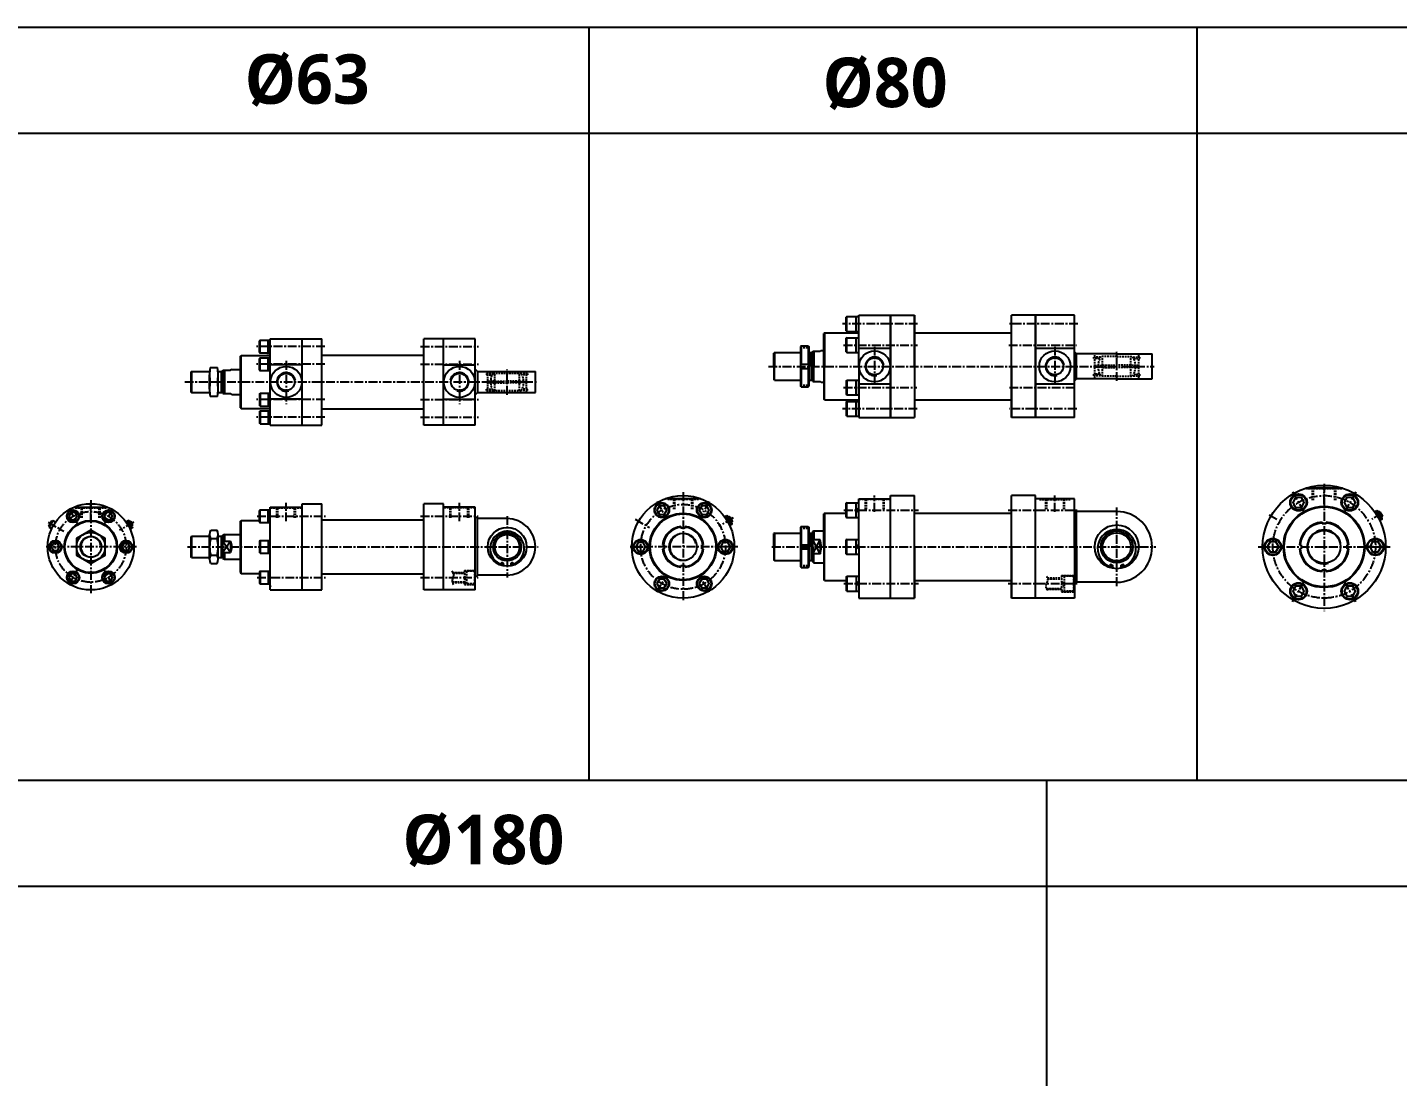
# Model space of a CAD drawing. Extents: x 0 to 8675, y 0 to 2968.
# Drawn here: x 1668 to 3606, y 1484 to 2968 of the extents above; entities that cross this region are included whole.
import ezdxf

# ---------------------------------------------------------------- set-up
doc = ezdxf.new("R2010")
doc.units = 0
doc.header["$LTSCALE"] = 5
doc.header["$MEASUREMENT"] = 0
doc.header["$PDMODE"] = 34
doc.linetypes.add('CENTERX2', pattern=[4, 2.5, -0.5, 0.5, -0.5])
doc.linetypes.add('HIDDENX2', pattern=[0.75, 0.5, -0.25])
doc.layers.get('0').update_dxf_attribs({"linetype": 'CONTINUOUS'})
doc.layers.get('Defpoints').update_dxf_attribs({"linetype": 'CONTINUOUS'})
for name, color, linetype in [('CEN', 1, 'CENTERX2'), ('DIM', 3, 'CONTINUOUS'), ('HID', 2, 'HIDDENX2'), ('ML', 3, 'CONTINUOUS'), ('테두리', 7, 'CONTINUOUS')]:
    doc.layers.add(name, color=color, linetype=linetype)
doc.styles.add('문자', font='romans.shx')

msp = doc.modelspace()

# ---------------------------------------------------------------- linework, layer by layer
for p, q in [((6960.8, 2967.8), (0, 2967.8)), ((2463, 1902.7), (2463, 2967.8)), ((3322.6, 1902.7), (3322.6, 2967.8)), ((6960.8, 2817.8), (0, 2817.8)), ((8674.5, 1902.7), (0, 1902.7)), ((3109.5, 1902.7), (3109.5, 0)), ((8674.5, 1752.7), (0, 1752.7))]:
    msp.add_line(p, q)
at = {"layer": 'CEN'}
for p, q in [((2927.4, 2548.4), (2820.9, 2548.4)), ((3154.1, 2548.4), (3057.3, 2548.4)), ((2089.1, 2516.3), (1992.3, 2516.3)), ((2224.5, 2516.3), (2306.1, 2516.3)), ((2822.6, 2518.4), (2927.1, 2518.4)), ((2866.5, 2516.1), (2866.5, 2461.3)), ((3056.3, 2518.4), (3152.2, 2518.4)), ((3121.5, 2516.1), (3121.5, 2461.3)), ((3209, 2467.8), (3209, 2509)), ((2089.1, 2491.3), (1992.3, 2491.3)), ((2034.3, 2496), (2034.3, 2435)), ((2224.5, 2491.3), (2306.1, 2491.3)), ((2279.3, 2496), (2279.3, 2435)), ((2346.8, 2448.2), (2346.8, 2484.1)), ((2716.3, 2488.4), (3261.9, 2488.4)), ((1890.8, 2466.3), (2389.5, 2466.3)), ((2822.6, 2458.4), (2926.1, 2458.4)), ((3057.1, 2458.4), (3152, 2458.4)), ((2089.1, 2441.3), (1992.3, 2441.3)), ((2224.5, 2441.3), (2306.1, 2441.3)), ((2926.9, 2428.4), (2820.9, 2428.4)), ((3152.4, 2428.4), (3056.6, 2428.4)), ((2089.1, 2416.3), (1992.3, 2416.3)), ((2224.5, 2416.3), (2306.1, 2416.3)), ((2595.6, 2310.4), (2595.6, 2157.6)), ((3457.5, 2310.7), (3474.7, 2281)), ((3502.3, 2322.4), (3502.3, 2142.3)), ((3502.3, 2293.5), (3502.3, 2318.1)), ((3547.2, 2310.7), (3530, 2281)), ((1758, 2299), (1758, 2167.5)), ((1758, 2269.2), (1758, 2295.5)), ((2034.3, 2269.2), (2034.3, 2295.5)), ((2279.3, 2269.2), (2279.3, 2295.5)), ((2558.5, 2297.2), (2572.6, 2272.8)), ((2632.6, 2297.2), (2618.5, 2272.8)), ((2866.5, 2282.8), (2866.5, 2305.6)), ((3121.5, 2282.8), (3121.5, 2305.6)), ((3209, 2177.6), (3209, 2288.6)), ((1727.2, 2286.5), (1738.8, 2266.3)), ((1788.8, 2286.5), (1777.2, 2266.3)), ((1993.2, 2276.4), (2090, 2276.4)), ((2224.5, 2276.4), (2305.7, 2276.4)), ((2346.8, 2276.7), (2346.8, 2189.6)), ((2823.2, 2285), (2928.8, 2285)), ((3055.6, 2285), (3154.6, 2285)), ((3435.5, 2271.7), (3423.1, 2278.9)), ((3584.1, 2280.3), (3569.9, 2272.1)), ((1822.4, 2233.1), (1694.7, 2233.1)), ((1894.7, 2233.1), (2390.9, 2233.1)), ((2673.1, 2233.1), (2518.9, 2233.1)), ((2521.5, 2233.1), (2549.6, 2233.1)), ((2669.6, 2233.1), (2641.5, 2233.1)), ((2721.3, 2233.1), (3264.3, 2233.1)), ((3409, 2233.1), (3595.7, 2233.1)), ((3412.7, 2233.1), (3447, 2233.1)), ((3592, 2233.1), (3557.7, 2233.1)), ((1727.2, 2179.7), (1738.8, 2199.9)), ((1788.8, 2179.7), (1777.2, 2199.9)), ((1993.2, 2189.8), (2090, 2189.8)), ((2224.5, 2189.8), (2305.7, 2189.8)), ((2558.5, 2168.9), (2572.6, 2193.3)), ((2632.6, 2168.9), (2618.5, 2193.3)), ((2823.2, 2181.1), (2928.8, 2181.1)), ((3055.6, 2181.1), (3154.9, 2181.1)), ((3457.5, 2155.4), (3474.7, 2185.2)), ((3547.2, 2155.4), (3530, 2185.2))]:
    msp.add_line(p, q, dxfattribs=at)
at = {"layer": 'CEN', "color": 1}
for p, q in [((1697.9, 2267.8), (1719.9, 2255.1)), ((1818.8, 2268.2), (1798.8, 2256.7)), ((2528, 2272.1), (2548, 2260.5)), ((2666.4, 2274), (2646.4, 2262.4))]:
    msp.add_line(p, q, dxfattribs=at)
at = {"layer": 'CEN'}
for centre, radius in [((2595.6, 2233.1), 60), ((3502.3, 2233.1), 72.5), ((1758, 2233.1), 50)]:
    msp.add_circle(centre, radius, dxfattribs=at)
at = {"layer": 'Defpoints', "color": 0, "linetype": 'ByBlock'}
for p in [(2386.8, 2481.3), (2386.8, 2451.3), (1944.8, 2216.6), (2779, 2211.6)]:
    msp.add_point(p, dxfattribs=at)
at = {"layer": 'DIM'}
msp.add_spline([(2268.4, 2199), (2271, 2192.5), (2269, 2186), (2270.8, 2180)], degree=3, dxfattribs=at)
at = {"layer": 'HID'}
for p, q in [((2761.6, 2514.9), (2773.6, 2514.9)), ((3176.5, 2499.4), (3176.5, 2501.6)), ((3176.5, 2499.4), (3176.5, 2501.6)), ((3186.1, 2501.6), (3176.5, 2501.6)), ((3178, 2501.6), (3178, 2505.9)), ((3180.9, 2499.4), (3180.9, 2501.6)), ((3209, 2502.4), (3186.5, 2502.4)), ((3189, 2489.9), (3189, 2502.4)), ((3189, 2489.9), (3189, 2502.4)), ((3209, 2502.4), (3231.5, 2502.4)), ((3229, 2489.9), (3229, 2502.4)), ((3229, 2489.9), (3229, 2502.4)), ((3232, 2501.6), (3241.5, 2501.6)), ((3237.2, 2499.4), (3237.2, 2501.6)), ((3240, 2501.6), (3240, 2505.9)), ((3241.5, 2499.4), (3241.5, 2501.6)), ((3241.5, 2499.4), (3241.5, 2501.6)), ((2319.3, 2478.5), (2319.3, 2481.3)), ((2374.3, 2478.5), (2374.3, 2481.3)), ((3184.9, 2499.4), (3176.5, 2499.4)), ((3178, 2477.4), (3178, 2499.4)), ((3178, 2489.4), (3189, 2489.9)), ((3189, 2486.9), (3178, 2487.4)), ((3189, 2489.9), (3209, 2489.9)), ((3189, 2486.9), (3209, 2486.9)), ((3189, 2474.4), (3189, 2486.9)), ((3189, 2474.4), (3189, 2486.9)), ((3229, 2489.9), (3209, 2489.9)), ((3229, 2486.9), (3209, 2486.9)), ((3240, 2489.4), (3229, 2489.9)), ((3229, 2486.9), (3240, 2487.4)), ((3229, 2474.4), (3229, 2486.9)), ((3229, 2474.4), (3229, 2486.9)), ((3233.2, 2499.4), (3241.5, 2499.4)), ((3240, 2477.4), (3240, 2499.4)), ((2317.8, 2478.5), (2326.7, 2478.5)), ((2317.8, 2478.5), (2317.8, 2476.3)), ((2317.8, 2476.3), (2325.6, 2476.3)), ((2319.3, 2456.3), (2319.3, 2476.3)), ((2329.3, 2467.6), (2319.3, 2467)), ((2319.3, 2465.6), (2329.3, 2465.1)), ((2322.7, 2478.5), (2322.7, 2476.3)), ((2326.9, 2478.8), (2366.7, 2478.8)), ((2329.3, 2467.6), (2329.3, 2478.8)), ((2329.3, 2467.6), (2346.8, 2467.6)), ((2329.3, 2465.1), (2346.8, 2465.1)), ((2329.3, 2453.8), (2329.3, 2465.1)), ((2364.3, 2467.6), (2346.8, 2467.6)), ((2364.3, 2465.1), (2346.8, 2465.1)), ((2364.3, 2467.6), (2364.3, 2478.8)), ((2364.3, 2467.6), (2374.3, 2467)), ((2374.3, 2465.6), (2364.3, 2465.1)), ((2364.3, 2453.8), (2364.3, 2465.1)), ((2375.8, 2478.5), (2366.9, 2478.5)), ((2375.8, 2476.3), (2368.1, 2476.3)), ((2370.9, 2478.5), (2370.9, 2476.3)), ((2374.3, 2456.3), (2374.3, 2476.3)), ((2375.8, 2478.5), (2375.8, 2476.3)), ((2761.6, 2461.9), (2773.6, 2461.9)), ((3176.5, 2475.2), (3176.5, 2477.4)), ((3176.5, 2475.2), (3176.5, 2477.4)), ((3184.9, 2477.4), (3176.5, 2477.4)), ((3186.1, 2475.2), (3176.5, 2475.2)), ((3178, 2470.9), (3178, 2475.2)), ((3180.9, 2475.2), (3180.9, 2477.4)), ((3209, 2474.4), (3186.5, 2474.4)), ((3209, 2474.4), (3231.5, 2474.4)), ((3232, 2475.2), (3241.5, 2475.2)), ((3233.2, 2477.4), (3241.5, 2477.4)), ((3237.2, 2475.2), (3237.2, 2477.4)), ((3240, 2470.9), (3240, 2475.2)), ((3241.5, 2475.2), (3241.5, 2477.4)), ((3241.5, 2475.2), (3241.5, 2477.4)), ((2317.8, 2454.1), (2317.8, 2456.3)), ((2317.8, 2456.3), (2325.6, 2456.3)), ((2317.8, 2454.1), (2326.7, 2454.1)), ((2319.3, 2451.3), (2319.3, 2454.1)), ((2322.7, 2454.1), (2322.7, 2456.3)), ((2366.7, 2453.8), (2326.9, 2453.8)), ((2375.8, 2454.1), (2366.9, 2454.1)), ((2375.8, 2456.3), (2368.1, 2456.3)), ((2370.9, 2454.1), (2370.9, 2456.3)), ((2374.3, 2451.3), (2374.3, 2454.1)), ((2375.8, 2454.1), (2375.8, 2456.3)), ((3477.3, 2315.1), (3477.3, 2316.1)), ((3527.3, 2315.1), (3477.3, 2315.1)), ((3485.7, 2299.1), (3485.7, 2315.1)), ((3487.3, 2299.1), (3487.3, 2315.1)), ((3517.3, 2299.1), (3517.3, 2315.1)), ((3518.9, 2299.1), (3518.9, 2315.1)), ((3527.3, 2315.1), (3527.3, 2316.1)), ((1736, 2288.1), (1736, 2289.1)), ((1736, 2288.1), (1780, 2288.1)), ((1744.7, 2274.1), (1744.7, 2288.1)), ((1746, 2274.1), (1746, 2288.1)), ((1770, 2274.1), (1770, 2288.1)), ((1771.2, 2274.1), (1771.2, 2288.1)), ((1780, 2288.1), (1780, 2289.1)), ((2012.3, 2288.1), (2012.3, 2289.1)), ((2012.3, 2288.1), (2056.3, 2288.1)), ((2021.1, 2274.1), (2021.1, 2288.1)), ((2022.3, 2274.1), (2022.3, 2288.1)), ((2046.3, 2274.1), (2046.3, 2288.1)), ((2047.6, 2274.1), (2047.6, 2288.1)), ((2056.3, 2288.1), (2056.3, 2289.1)), ((2257.3, 2288.1), (2257.3, 2289.1)), ((2301.3, 2288.1), (2257.3, 2288.1)), ((2266.1, 2274.1), (2266.1, 2288.1)), ((2267.3, 2274.1), (2267.3, 2288.1)), ((2291.3, 2274.1), (2291.3, 2288.1)), ((2292.6, 2274.1), (2292.6, 2288.1)), ((2301.3, 2288.1), (2301.3, 2289.1)), ((2573.6, 2301.1), (2573.6, 2300.1)), ((2617.6, 2300.1), (2573.6, 2300.1)), ((2582.3, 2300.1), (2582.3, 2286.1)), ((2583.6, 2300.1), (2583.6, 2286.1)), ((2607.6, 2300.1), (2607.6, 2286.1)), ((2608.8, 2300.1), (2608.8, 2286.1)), ((2617.6, 2301.1), (2617.6, 2300.1)), ((2617.6, 2301.1), (2617.6, 2300.1)), ((2844.5, 2301.1), (2844.5, 2300.1)), ((2888.5, 2300.1), (2844.5, 2300.1)), ((2853.3, 2300.1), (2853.3, 2286.1)), ((2854.5, 2300.1), (2854.5, 2286.1)), ((2878.5, 2300.1), (2878.5, 2286.1)), ((2879.8, 2300.1), (2879.8, 2286.1)), ((2888.5, 2301.1), (2888.5, 2300.1)), ((2888.5, 2301.1), (2888.5, 2300.1)), ((3099.5, 2301.1), (3099.5, 2300.1)), ((3099.5, 2301.1), (3099.5, 2300.1)), ((3099.5, 2300.1), (3143.5, 2300.1)), ((3108.3, 2300.1), (3108.3, 2286.1)), ((3109.5, 2300.1), (3109.5, 2286.1)), ((3133.5, 2300.1), (3133.5, 2286.1)), ((3134.8, 2300.1), (3134.8, 2286.1)), ((3143.5, 2301.1), (3143.5, 2300.1)), ((3143.5, 2301.1), (3143.5, 2300.1)), ((2761.6, 2259.6), (2773.6, 2259.6)), ((2269.7, 2196.8), (2286.3, 2196.8)), ((2270.3, 2195.8), (2286.3, 2195.8)), ((2286.3, 2199.8), (2286.3, 2179.8)), ((2286.3, 2199.8), (2301.8, 2199.8)), ((2300.6, 2198.8), (2286.3, 2198.8)), ((2286.3, 2189.6), (2289.3, 2192.2)), ((2286.3, 2187.7), (2289.3, 2190.3)), ((2289.3, 2198.8), (2289.3, 2180.8)), ((2300.6, 2198.8), (2300.6, 2180.8)), ((2301.3, 2198.1), (2300.6, 2198.8)), ((2301.3, 2198.1), (2301.3, 2181.5)), ((2761.6, 2206.6), (2773.6, 2206.6)), ((3131, 2192.6), (3149, 2192.6)), ((3131, 2192.6), (3131, 2169.6)), ((3147.7, 2191.6), (3131, 2191.6)), ((3134.5, 2191.6), (3134.5, 2170.6)), ((3147.7, 2191.6), (3147.7, 2170.6)), ((3148.5, 2190.8), (3147.7, 2191.6)), ((3148.5, 2190.8), (3148.5, 2171.4)), ((2012.3, 2178.1), (2012.3, 2177.1)), ((2269.2, 2183.8), (2286.3, 2183.8)), ((2269.5, 2182.8), (2286.3, 2182.8)), ((2300.6, 2180.8), (2286.3, 2180.8)), ((2286.3, 2179.8), (2301.8, 2179.8)), ((2300.6, 2180.8), (2301.3, 2181.5)), ((3109.8, 2174.1), (3131, 2174.1)), ((3110.3, 2173.1), (3131, 2173.1)), ((3111, 2189.1), (3131, 2189.1)), ((3111.2, 2188.1), (3131, 2188.1)), ((3131, 2184.7), (3134.5, 2180.4)), ((3131, 2182.1), (3134.5, 2177.7)), ((3147.7, 2170.6), (3131, 2170.6)), ((3147.7, 2170.6), (3148.5, 2171.4)), ((3131, 2169.6), (3149, 2169.6))]:
    msp.add_line(p, q, dxfattribs=at)
for centre, radius, start, end in [((3209, 2488.4), 26.5, 148.1092, 211.8908), ((3209, 2488.4), 26.5, 328.1092, 31.8908), ((3177.1, 2488.4), 1.4, 314.4096, 45.5904), ((3184.6, 2488.4), 2.4, 149.7896, 210.2104), ((3180, 2488.4), 2.82, 334.7305, 25.2695), ((3191.2, 2488.4), 2.62, 145.0593, 214.9407), ((3226.9, 2488.4), 2.62, 325.0593, 34.9407), ((3238.1, 2488.4), 2.82, 154.7305, 205.2695), ((3233.4, 2488.4), 2.4, 329.7896, 30.2104), ((3241, 2488.4), 1.4, 134.4096, 225.5904), ((2318.5, 2466.3), 1.12, 321.1937, 38.8063), ((2324.5, 2466.3), 1.43, 145.1251, 214.8749), ((2346.8, 2466.3), 23.5, 147.8651, 212.1349), ((2322.2, 2466.3), 1.43, 325.1251, 34.8749), ((2331.1, 2466.4), 2.18, 145.074, 214.926), ((2362.5, 2466.4), 2.18, 325.074, 34.926), ((2346.8, 2466.3), 23.5, 327.8651, 32.1349), ((2346.8, 2466.3), 23.5, 327.8651, 32.1349), ((2371.8, 2466.2), 1.77, 148.7183, 211.2817), ((2368.8, 2466.2), 1.77, 328.7183, 31.2817), ((2375.2, 2466.3), 1.12, 141.1937, 218.8063)]:
    msp.add_arc(centre, radius, start, end, dxfattribs=at)
msp.add_spline([(3111.3, 2171.4), (3109.1, 2176.6), (3111.4, 2186.3), (3110.3, 2191.2)], degree=3, dxfattribs=at)
at = {"layer": 'ML'}
for p, q in [((2827.3, 2558.9), (2826.5, 2558.1)), ((2826.5, 2538.7), (2826.5, 2558.1)), ((2827.3, 2537.9), (2827.3, 2558.9)), ((2827.3, 2558.9), (2844, 2558.9)), ((2840.5, 2537.9), (2840.5, 2558.9)), ((2844, 2488.4), (2844, 2560.9)), ((2844, 2560.9), (2923, 2560.9)), ((2844, 2488.4), (2844, 2560.9)), ((2889, 2415.9), (2889, 2560.9)), ((2889, 2560.9), (2889, 2415.9)), ((2923, 2488.4), (2923, 2560.9)), ((2923, 2560.9), (2923, 2415.9)), ((3060, 2488.4), (3060, 2560.9)), ((3149, 2560.9), (3060, 2560.9)), ((3060, 2488.4), (3060, 2560.9)), ((3060, 2415.9), (3060, 2560.9)), ((3094, 2415.9), (3094, 2560.9)), ((3094, 2415.9), (3094, 2560.9)), ((3094, 2560.9), (3094, 2415.9)), ((3094, 2415.9), (3094, 2560.9)), ((3149, 2415.9), (3149, 2560.9)), ((2826.5, 2538.7), (2827.3, 2537.9)), ((1997.5, 2525.3), (1996.8, 2524.6)), ((1996.8, 2508), (1996.8, 2524.6)), ((1997.5, 2507.3), (1997.5, 2525.3)), ((1997.5, 2525.3), (2011.8, 2525.3)), ((2008.8, 2507.3), (2008.8, 2525.3)), ((2011.8, 2405.3), (2011.8, 2527.3)), ((2011.8, 2527.3), (2084.8, 2527.3)), ((2011.8, 2405.3), (2011.8, 2527.3)), ((2056.8, 2405.3), (2056.8, 2527.3)), ((2084.8, 2405.3), (2084.8, 2527.3)), ((2084.8, 2405.3), (2084.8, 2527.3)), ((2301.8, 2527.3), (2228.8, 2527.3)), ((2228.8, 2405.3), (2228.8, 2527.3)), ((2228.8, 2405.3), (2228.8, 2527.3)), ((2228.8, 2405.3), (2228.8, 2527.3)), ((2256.8, 2405.3), (2256.8, 2527.3)), ((2256.8, 2405.3), (2256.8, 2527.3)), ((2256.8, 2405.3), (2256.8, 2527.3)), ((2301.8, 2405.3), (2301.8, 2527.3)), ((2795.5, 2535.9), (2794.5, 2534.9)), ((2794.5, 2488.4), (2794.5, 2534.9)), ((2795.5, 2535.9), (2795.5, 2488.4)), ((2795.5, 2535.9), (2844, 2535.9)), ((2827.3, 2528.9), (2826.5, 2528.1)), ((2826.5, 2508.7), (2826.5, 2528.1)), ((2827.3, 2537.9), (2844, 2537.9)), ((2827.3, 2507.9), (2827.3, 2528.9)), ((2827.3, 2528.9), (2844, 2528.9)), ((2840.5, 2507.9), (2840.5, 2528.9)), ((2923, 2535.9), (3060, 2535.9)), ((1969.8, 2502.8), (1970.8, 2503.8)), ((1969.8, 2429.8), (1969.8, 2502.8)), ((1970.8, 2428.8), (1970.8, 2503.8)), ((1970.8, 2503.8), (2011.8, 2503.8)), ((1996.8, 2508), (1997.5, 2507.3)), ((1997.5, 2500.3), (1996.8, 2499.6)), ((1997.5, 2507.3), (2011.8, 2507.3)), ((1997.5, 2482.3), (1997.5, 2500.3)), ((1997.5, 2500.3), (2011.8, 2500.3)), ((2011.8, 2503.8), (2006.8, 2503.8)), ((2008.8, 2482.3), (2008.8, 2500.3)), ((2084.8, 2504.3), (2228.8, 2504.3)), ((2725, 2507.9), (2724, 2507.1)), ((2724, 2488.4), (2724, 2507.1)), ((2725, 2507.9), (2761.6, 2507.9)), ((2725, 2507.9), (2725, 2488.4)), ((2762.6, 2517.4), (2761.6, 2516.4)), ((2761.6, 2516.4), (2761.6, 2460.4)), ((2762.6, 2517.4), (2762.6, 2491.4)), ((2762.6, 2517.4), (2772.6, 2517.4)), ((2772.6, 2517.4), (2772.6, 2491.4)), ((2772.6, 2517.4), (2773.6, 2516.4)), ((2773.6, 2516.4), (2773.6, 2460.4)), ((2773.6, 2507.9), (2779, 2507.9)), ((2777, 2488.4), (2777, 2507.9)), ((2779, 2488.4), (2779, 2509.9)), ((2779, 2509.9), (2789.5, 2509.9)), ((2780.5, 2509.9), (2780.5, 2488.4)), ((2791, 2510.9), (2789.5, 2509.9)), ((2791, 2510.9), (2794.5, 2510.9)), ((2826.5, 2508.7), (2827.3, 2507.9)), ((2827.3, 2507.9), (2844, 2507.9)), ((2889, 2513.5), (2844, 2513.5)), ((3149, 2513.5), (3094, 2513.5)), ((3152, 2505.9), (3149, 2508.9)), ((3209, 2505.9), (3152, 2505.9)), ((3152, 2470.9), (3152, 2505.9)), ((3209, 2505.9), (3259, 2505.9)), ((3259, 2470.9), (3259, 2505.9)), ((1900.6, 2481.3), (1899.8, 2480.6)), ((1899.8, 2452.1), (1899.8, 2480.6)), ((1900.6, 2481.3), (1900.6, 2451.3)), ((1900.6, 2481.3), (1926.2, 2481.3)), ((1927, 2486.7), (1937, 2486.7)), ((1937.8, 2481.3), (1944.8, 2481.3)), ((1942.8, 2451.3), (1942.8, 2481.3)), ((1944.8, 2449.8), (1944.8, 2482.8)), ((1944.8, 2482.8), (1955.4, 2482.8)), ((1947.3, 2482.8), (1947.3, 2466.3)), ((1957.4, 2483.8), (1955.4, 2482.8)), ((1957.4, 2483.8), (1969.8, 2483.8)), ((1996.8, 2483), (1996.8, 2499.6)), ((1996.8, 2483), (1997.5, 2482.3)), ((1997.5, 2482.3), (2011.8, 2482.3)), ((2056.8, 2490.5), (2011.8, 2490.5)), ((2256.8, 2490.5), (2301.8, 2490.5)), ((2301.8, 2484.3), (2304.8, 2481.3)), ((2301.8, 2484.3), (2304.8, 2481.3)), ((2304.8, 2481.3), (2386.8, 2481.3)), ((2304.8, 2481.3), (2304.8, 2451.3)), ((2386.8, 2451.3), (2386.8, 2481.3)), ((2724, 2488.4), (2724, 2469.6)), ((2725, 2468.9), (2725, 2488.4)), ((2761.6, 2491.4), (2773.6, 2491.4)), ((2761.6, 2485.4), (2773.6, 2485.4)), ((2762.6, 2485.4), (2762.6, 2459.4)), ((2772.6, 2485.4), (2772.6, 2459.4)), ((2777, 2488.4), (2777, 2468.9)), ((2779, 2488.4), (2779, 2466.9)), ((2780.5, 2466.9), (2780.5, 2488.4)), ((2794.5, 2488.4), (2794.5, 2441.9)), ((2795.5, 2440.9), (2795.5, 2488.4)), ((2844, 2488.4), (2844, 2415.9)), ((2844, 2488.4), (2844, 2415.9)), ((2923, 2488.4), (2923, 2415.9)), ((3060, 2488.4), (3060, 2415.9)), ((3060, 2488.4), (3060, 2415.9)), ((3060, 2488.4), (3060, 2415.9)), ((1926, 2456.1), (1926, 2476.5)), ((1927, 2466.3), (1937, 2466.3)), ((1938, 2456.1), (1938, 2476.5)), ((1947.3, 2466.3), (1947.3, 2449.8)), ((2725, 2468.9), (2724, 2469.6)), ((2725, 2468.9), (2761.6, 2468.9)), ((2773.6, 2468.9), (2779, 2468.9)), ((2779, 2466.9), (2789.5, 2466.9)), ((2791, 2465.9), (2789.5, 2466.9)), ((2791, 2465.9), (2794.5, 2465.9)), ((2826.5, 2468.1), (2827.3, 2468.9)), ((2826.5, 2468.1), (2826.5, 2448.7)), ((2827.3, 2468.9), (2827.3, 2447.9)), ((2827.3, 2468.9), (2844, 2468.9)), ((2840.5, 2447.9), (2840.5, 2468.9)), ((2840.5, 2468.9), (2840.5, 2447.9)), ((2889, 2463.2), (2844, 2463.2)), ((3149, 2463.2), (3094, 2463.2)), ((3152, 2470.9), (3149, 2467.9)), ((3209, 2470.9), (3152, 2470.9)), ((3209, 2470.9), (3259, 2470.9)), ((1900.6, 2451.3), (1899.8, 2452.1)), ((1899.8, 2452.1), (1900.6, 2451.3)), ((1900.6, 2451.3), (1926.1, 2451.3)), ((1900.6, 2451.3), (1926.2, 2451.3)), ((1927, 2446), (1937, 2446)), ((1937.8, 2451.3), (1944.8, 2451.3)), ((1938.1, 2451.3), (1944.8, 2451.3)), ((1944.8, 2449.8), (1955.4, 2449.8)), ((1957.4, 2448.8), (1955.4, 2449.8)), ((1957.4, 2448.8), (1969.8, 2448.8)), ((1996.8, 2449.6), (1997.5, 2450.3)), ((1996.8, 2449.6), (1996.8, 2433)), ((1997.5, 2450.3), (1997.5, 2432.3)), ((1997.5, 2450.3), (2011.8, 2450.3)), ((2008.8, 2450.3), (2008.8, 2432.3)), ((2056.8, 2442.1), (2011.8, 2442.1)), ((2256.8, 2442.1), (2301.8, 2442.1)), ((2301.8, 2448.3), (2304.8, 2451.3)), ((2304.8, 2451.3), (2386.8, 2451.3)), ((2762.6, 2459.4), (2761.6, 2460.4)), ((2762.6, 2459.4), (2772.6, 2459.4)), ((2772.6, 2459.4), (2773.6, 2460.4)), ((2795.5, 2440.9), (2794.5, 2441.9)), ((2827.3, 2447.9), (2826.5, 2448.7)), ((2827.3, 2447.9), (2844, 2447.9)), ((1969.8, 2429.8), (1970.8, 2428.8)), ((1970.8, 2428.8), (2011.8, 2428.8)), ((1997.5, 2432.3), (1996.8, 2433)), ((1996.8, 2424.6), (1997.5, 2425.3)), ((1996.8, 2424.6), (1996.8, 2408)), ((1997.5, 2432.3), (2011.8, 2432.3)), ((1997.5, 2425.3), (1997.5, 2407.3)), ((1997.5, 2425.3), (2011.8, 2425.3)), ((2008.8, 2425.3), (2008.8, 2407.3)), ((2084.8, 2428.3), (2228.8, 2428.3)), ((2795.5, 2440.9), (2844, 2440.9)), ((2826.5, 2438.1), (2827.3, 2438.9)), ((2826.5, 2438.1), (2826.5, 2418.7)), ((2827.3, 2438.9), (2844, 2438.9)), ((2827.3, 2438.9), (2827.3, 2417.9)), ((2840.5, 2417.9), (2840.5, 2438.9)), ((2840.5, 2438.9), (2840.5, 2417.9)), ((2923, 2440.9), (3060, 2440.9)), ((1997.5, 2407.3), (1996.8, 2408)), ((1997.5, 2407.3), (2011.8, 2407.3)), ((2011.8, 2405.3), (2084.8, 2405.3)), ((2301.8, 2405.3), (2228.8, 2405.3)), ((2827.3, 2417.9), (2826.5, 2418.7)), ((2827.3, 2417.9), (2844, 2417.9)), ((2844, 2415.9), (2923, 2415.9)), ((3149, 2415.9), (3060, 2415.9)), ((3476.3, 2316.1), (3528.4, 2316.1)), ((3528.4, 2316.1), (3476.3, 2316.1)), ((3476.3, 2316.1), (3528.4, 2316.1)), ((1733.8, 2289.1), (1782.2, 2289.1)), ((2011.8, 2172.1), (2011.8, 2289.1)), ((2011.8, 2289.1), (2056.8, 2289.1)), ((2056.8, 2172.1), (2056.8, 2294.1)), ((2056.8, 2294.1), (2084.8, 2294.1)), ((2084.8, 2172.1), (2084.8, 2294.1)), ((2084.8, 2172.1), (2084.8, 2294.1)), ((2228.8, 2172.1), (2228.8, 2294.1)), ((2256.8, 2294.1), (2228.8, 2294.1)), ((2228.8, 2172.1), (2228.8, 2294.1)), ((2256.8, 2172.1), (2256.8, 2294.1)), ((2256.8, 2172.1), (2256.8, 2294.1)), ((2301.8, 2289.1), (2256.8, 2289.1)), ((2301.8, 2172.1), (2301.8, 2289.1)), ((2301.8, 2172.1), (2301.8, 2289.1)), ((2620.7, 2301.1), (2570.4, 2301.1)), ((2827.3, 2295.5), (2826.5, 2294.7)), ((2826.5, 2275.3), (2826.5, 2294.7)), ((2827.3, 2295.5), (2844, 2295.5)), ((2827.3, 2274.5), (2827.3, 2295.5)), ((2840.5, 2274.5), (2840.5, 2295.5)), ((2844, 2288.7), (2840.5, 2284.3)), ((2844, 2233.1), (2844, 2301.1)), ((2844, 2301.1), (2889, 2301.1)), ((2889, 2305.6), (2923, 2305.6)), ((2889, 2160.6), (2889, 2305.6)), ((2923, 2233.1), (2923, 2305.6)), ((2923, 2160.6), (2923, 2305.6)), ((3060, 2233.1), (3060, 2305.6)), ((3094, 2305.6), (3060, 2305.6)), ((3060, 2160.6), (3060, 2305.6)), ((3094, 2160.6), (3094, 2305.6)), ((3094, 2160.6), (3094, 2305.6)), ((3149, 2301.1), (3094, 2301.1)), ((3149, 2233.1), (3149, 2301.1)), ((3149, 2233.1), (3149, 2301.1)), ((1698.6, 2262.2), (1703.1, 2270)), ((1704.4, 2270.3), (1698.9, 2260.8)), ((1703.1, 2270), (1704.4, 2270.3)), ((1704.4, 2270.3), (1708.2, 2268.2)), ((1810.4, 2270.3), (1807.5, 2268.6)), ((1810.6, 2270.2), (1807.9, 2268.7)), ((1811.8, 2269.9), (1810.4, 2270.3)), ((1816.8, 2261.3), (1811.8, 2269.9)), ((1814.1, 2268.9), (1812.8, 2268.2)), ((1817.1, 2263.7), (1814.1, 2268.9)), ((1814.8, 2268.8), (1814.1, 2268.9)), ((1817.3, 2264.4), (1814.8, 2268.8)), ((1969.8, 2269.6), (1970.8, 2270.6)), ((1969.8, 2196.6), (1969.8, 2269.6)), ((1970.8, 2270.6), (1996.8, 2270.6)), ((1970.8, 2195.6), (1970.8, 2270.6)), ((1997.5, 2285.4), (1996.8, 2284.7)), ((1996.8, 2268.1), (1996.8, 2284.7)), ((1996.8, 2268.1), (1997.5, 2267.4)), ((1997.5, 2285.4), (2011.8, 2285.4)), ((1997.5, 2267.4), (1997.5, 2285.4)), ((1997.5, 2267.4), (2011.8, 2267.4)), ((2008.8, 2267.4), (2008.8, 2285.4)), ((2011.8, 2278.5), (2008.8, 2275.9)), ((2011.8, 2276.6), (2008.8, 2274)), ((2084.8, 2271.1), (2228.8, 2271.1)), ((2301.8, 2276.1), (2304.8, 2273.1)), ((2346.8, 2273.1), (2304.8, 2273.1)), ((2304.8, 2193.1), (2304.8, 2273.1)), ((2657.4, 2276.9), (2654.5, 2275.2)), ((2657.5, 2276.9), (2654.9, 2275.4)), ((2658.8, 2276.5), (2657.4, 2276.9)), ((2661.4, 2272.1), (2657.9, 2270.1)), ((2658.8, 2276.5), (2664.8, 2266.1)), ((2662.2, 2270.6), (2658.8, 2268.6)), ((2661.1, 2275.6), (2659.8, 2274.8)), ((2665.1, 2268.6), (2661.1, 2275.6)), ((2661.8, 2275.4), (2661.1, 2275.6)), ((2661.8, 2275.4), (2665.3, 2269.3)), ((2665.1, 2268.6), (2663.8, 2267.9)), ((2665.3, 2269.3), (2665.1, 2268.6)), ((2795.5, 2280.6), (2794.5, 2279.6)), ((2794.5, 2233.1), (2794.5, 2279.6)), ((2795.5, 2280.6), (2826.5, 2280.6)), ((2795.5, 2280.6), (2795.5, 2233.1)), ((2826.5, 2275.3), (2827.3, 2274.5)), ((2827.3, 2274.5), (2844, 2274.5)), ((2844, 2286), (2840.5, 2281.6)), ((2923, 2280.6), (3060, 2280.6)), ((3152, 2283.1), (3149, 2286.1)), ((3209, 2283.1), (3152, 2283.1)), ((3152, 2233.1), (3152, 2283.1)), ((3499.3, 2268), (3499.3, 2265.6)), ((3505.3, 2268), (3505.3, 2265.6)), ((3576.8, 2284.1), (3574, 2282.5)), ((3576.8, 2284.1), (3574.2, 2282.6)), ((3578.1, 2283.8), (3576.8, 2284.1)), ((3580.7, 2279.3), (3577.3, 2277.3)), ((3578.1, 2283.8), (3584.1, 2273.4)), ((3581.6, 2277.9), (3578.1, 2275.9)), ((3580.4, 2282.8), (3579.1, 2282.1)), ((3584.4, 2275.9), (3580.4, 2282.8)), ((3581.1, 2282.6), (3580.4, 2282.8)), ((3583.8, 2272), (3580.9, 2270.4)), ((3581.1, 2282.6), (3584.6, 2276.6)), ((3583.8, 2272.1), (3581.2, 2270.6)), ((3584.4, 2275.9), (3583.1, 2275.1)), ((3584.1, 2273.4), (3583.8, 2272)), ((3584.6, 2276.6), (3584.4, 2275.9)), ((1698.6, 2262.2), (1698.9, 2260.8)), ((1698.9, 2260.8), (1702.7, 2258.7)), ((1813.7, 2266.6), (1810.2, 2264.6)), ((1814.9, 2264.6), (1811.4, 2262.6)), ((1816.5, 2260.1), (1813.4, 2258.3)), ((1816.4, 2259.9), (1813.5, 2258.2)), ((1817.1, 2263.7), (1815.8, 2263)), ((1816.8, 2261.3), (1816.4, 2259.9)), ((1817.3, 2264.4), (1817.1, 2263.7)), ((1900.6, 2248.1), (1899.8, 2247.3)), ((1900.6, 2248.1), (1926.1, 2248.1)), ((1900.6, 2248.1), (1900.6, 2218.1)), ((1926.1, 2215.5), (1926.1, 2250.7)), ((1927.6, 2256.6), (1936.6, 2256.6)), ((1938.1, 2215.5), (1938.1, 2250.7)), ((1938.1, 2215.5), (1938.1, 2250.7)), ((1938.1, 2248.1), (1944.8, 2248.1)), ((1942.8, 2218.1), (1942.8, 2248.1)), ((1947.3, 2250.6), (1944.8, 2249.6)), ((1944.8, 2216.6), (1944.8, 2249.6)), ((1947.3, 2250.6), (1969.8, 2250.6)), ((1947.3, 2250.6), (1947.3, 2241.2)), ((2592.6, 2261.9), (2592.6, 2259.6)), ((2598.6, 2259.6), (2592.6, 2259.6)), ((2598.6, 2261.9), (2598.6, 2259.6)), ((2664.4, 2264.8), (2661.5, 2263.1)), ((2664.5, 2264.8), (2661.8, 2263.3)), ((2664.8, 2266.1), (2664.4, 2264.8)), ((2725, 2252.6), (2724, 2251.8)), ((2724, 2233.1), (2724, 2251.8)), ((2725, 2252.6), (2761.6, 2252.6)), ((2725, 2252.6), (2725, 2233.1)), ((2762.6, 2262.1), (2761.6, 2261.1)), ((2761.6, 2261.1), (2761.6, 2205.1)), ((2762.6, 2262.1), (2772.6, 2262.1)), ((2762.6, 2262.1), (2762.6, 2236.1)), ((2772.6, 2262.1), (2773.6, 2261.1)), ((2772.6, 2262.1), (2772.6, 2236.1)), ((2773.6, 2261.1), (2773.6, 2205.1)), ((2773.6, 2252.6), (2779, 2252.6)), ((2777, 2233.1), (2777, 2252.6)), ((2779, 2254.6), (2780.5, 2255.6)), ((2779, 2233.1), (2779, 2254.6)), ((2780.5, 2255.6), (2794.5, 2255.6)), ((2780.5, 2255.6), (2780.5, 2243.2)), ((3505.3, 2265.6), (3499.3, 2265.6)), ((1899.8, 2218.8), (1899.8, 2247.3)), ((1927.6, 2244.8), (1936.6, 2244.8)), ((1944.8, 2241.2), (1955.4, 2241.2)), ((1955.4, 2241.2), (1955.4, 2225)), ((1996.8, 2241.6), (1997.5, 2242.3)), ((1996.8, 2241.6), (1996.8, 2225)), ((1997.5, 2242.3), (2011.8, 2242.3)), ((1997.5, 2242.3), (1997.5, 2224.3)), ((2008.8, 2242.3), (2008.8, 2224.3)), ((2011.8, 2233.1), (2008.8, 2235.7)), ((2011.8, 2231.2), (2008.8, 2233.8)), ((2566.7, 2236.1), (2569.1, 2236.1)), ((2566.7, 2230.1), (2569.1, 2230.1)), ((2569.1, 2236.1), (2569.1, 2230.1)), ((2624.4, 2236.1), (2622.1, 2236.1)), ((2622.1, 2230.1), (2622.1, 2236.1)), ((2624.4, 2230.1), (2622.1, 2230.1)), ((2724, 2233.1), (2724, 2214.3)), ((2725, 2213.6), (2725, 2233.1)), ((2761.6, 2236.1), (2773.6, 2236.1)), ((2761.6, 2230.1), (2773.6, 2230.1)), ((2762.6, 2230.1), (2762.6, 2204.1)), ((2772.6, 2230.1), (2772.6, 2204.1)), ((2777, 2233.1), (2777, 2213.6)), ((2789.5, 2243.2), (2779, 2243.2)), ((2779, 2233.1), (2779, 2211.6)), ((2789.5, 2233.1), (2789.5, 2243.2)), ((2789.5, 2233.1), (2789.5, 2223)), ((2794.5, 2233.1), (2794.5, 2186.6)), ((2795.5, 2185.6), (2795.5, 2233.1)), ((2827.3, 2243.6), (2826.5, 2242.8)), ((2826.5, 2223.4), (2826.5, 2242.8)), ((2827.3, 2243.6), (2844, 2243.6)), ((2827.3, 2222.6), (2827.3, 2243.6)), ((2840.5, 2222.6), (2840.5, 2243.6)), ((2844, 2236.7), (2840.5, 2232.3)), ((2844, 2234.1), (2840.5, 2229.7)), ((2844, 2233.1), (2844, 2160.6)), ((2923, 2233.1), (2923, 2160.6)), ((3060, 2233.1), (3060, 2160.6)), ((3149, 2233.1), (3149, 2160.6)), ((3149, 2233.1), (3149, 2160.6)), ((3152, 2233.1), (3152, 2183.1)), ((3467.5, 2236.1), (3469.8, 2236.1)), ((3467.5, 2230.1), (3469.8, 2230.1)), ((3469.8, 2236.1), (3469.8, 2230.1)), ((3537.2, 2236.1), (3534.8, 2236.1)), ((3534.8, 2230.1), (3534.8, 2236.1)), ((3537.2, 2230.1), (3534.8, 2230.1)), ((1899.8, 2218.8), (1900.6, 2218.1)), ((1900.6, 2218.1), (1899.8, 2218.8)), ((1900.6, 2218.1), (1926.1, 2218.1)), ((1900.6, 2218.1), (1926.1, 2218.1)), ((1927.6, 2221.3), (1936.6, 2221.3)), ((1927.6, 2209.6), (1936.6, 2209.6)), ((1938.1, 2218.1), (1944.8, 2218.1)), ((1938.1, 2218.1), (1944.8, 2218.1)), ((1944.8, 2225), (1955.4, 2225)), ((1944.8, 2216.6), (1947.3, 2215.6)), ((1947.3, 2225), (1947.3, 2215.6)), ((1947.3, 2215.6), (1969.8, 2215.6)), ((1997.5, 2224.3), (1996.8, 2225)), ((1997.5, 2224.3), (2011.8, 2224.3)), ((2725, 2213.6), (2724, 2214.3)), ((2725, 2213.6), (2761.6, 2213.6)), ((2773.6, 2213.6), (2779, 2213.6)), ((2789.5, 2223), (2779, 2223)), ((2779, 2211.6), (2780.5, 2210.6)), ((2780.5, 2210.6), (2780.5, 2223)), ((2780.5, 2210.6), (2794.5, 2210.6)), ((2826.5, 2223.4), (2827.3, 2222.6)), ((2827.3, 2222.6), (2844, 2222.6)), ((1969.8, 2196.6), (1970.8, 2195.6)), ((1970.8, 2195.6), (1996.8, 2195.6)), ((1996.8, 2198.1), (1997.5, 2198.8)), ((1996.8, 2198.1), (1996.8, 2181.5)), ((1997.5, 2198.8), (1997.5, 2180.8)), ((1997.5, 2198.8), (2011.8, 2198.8)), ((2008.8, 2198.8), (2008.8, 2180.8)), ((2011.8, 2189.6), (2008.8, 2192.2)), ((2011.8, 2187.7), (2008.8, 2190.3)), ((2084.8, 2195.1), (2228.8, 2195.1)), ((2304.8, 2193.1), (2301.8, 2190.1)), ((2346.8, 2193.1), (2304.8, 2193.1)), ((2341.8, 2208.1), (2341, 2206.2)), ((2351.9, 2208.1), (2352.6, 2206.2)), ((2592.6, 2204.2), (2592.6, 2206.6)), ((2592.6, 2206.6), (2598.6, 2206.6)), ((2598.6, 2204.2), (2598.6, 2206.6)), ((2598.6, 2205.2), (2598.6, 2204.2)), ((2762.6, 2204.1), (2761.6, 2205.1)), ((2762.6, 2204.1), (2772.6, 2204.1)), ((2772.6, 2204.1), (2773.6, 2205.1)), ((2826.5, 2190.8), (2827.3, 2191.6)), ((2826.5, 2190.8), (2826.5, 2171.4)), ((2827.3, 2191.6), (2844, 2191.6)), ((2827.3, 2191.6), (2827.3, 2170.6)), ((2840.5, 2191.6), (2840.5, 2170.6)), ((3203.4, 2205), (3202.5, 2202.9)), ((3214.7, 2205), (3215.5, 2202.9)), ((3499.3, 2198.2), (3499.3, 2200.6)), ((3499.3, 2200.6), (3505.3, 2200.6)), ((3505.3, 2198.2), (3505.3, 2200.6)), ((1997.5, 2180.8), (1996.8, 2181.5)), ((1997.5, 2180.8), (2011.8, 2180.8)), ((2011.8, 2172.1), (2084.8, 2172.1)), ((2301.8, 2172.1), (2228.8, 2172.1)), ((2795.5, 2185.6), (2794.5, 2186.6)), ((2795.5, 2185.6), (2826.5, 2185.6)), ((2827.3, 2170.6), (2826.5, 2171.4)), ((2827.3, 2170.6), (2844, 2170.6)), ((2844, 2184.7), (2840.5, 2180.4)), ((2844, 2182.1), (2840.5, 2177.7)), ((2923, 2185.6), (3060, 2185.6)), ((3152, 2183.1), (3149, 2180.1)), ((3209, 2183.1), (3152, 2183.1)), ((2844, 2160.6), (2923, 2160.6)), ((3149, 2160.6), (3060, 2160.6))]:
    msp.add_line(p, q, dxfattribs=at)
at = {"layer": 'ML', "color": 2}
for p, q in [((1813.7, 2266.6), (1807.9, 2268.7)), ((1811.1, 2270.1), (1810, 2265)), ((1814.8, 2268.8), (1813, 2267.8)), ((2661.4, 2272.1), (2654.9, 2275.4)), ((2658.3, 2276.7), (2657.9, 2270.1)), ((2664.7, 2265.6), (2658.8, 2268.6)), ((2661.8, 2275.4), (2660.1, 2274.4)), ((2662.2, 2270.6), (2661.8, 2263.3)), ((2665.3, 2269.3), (2663.6, 2268.3)), ((3580.7, 2279.3), (3574.2, 2282.6)), ((3577.6, 2283.9), (3577.3, 2277.3)), ((3584, 2272.9), (3578.1, 2275.9)), ((3581.1, 2282.6), (3579.4, 2281.6)), ((3581.6, 2277.9), (3581.2, 2270.6)), ((3584.6, 2276.6), (3582.9, 2275.6)), ((1816.6, 2260.6), (1811.7, 2262.1)), ((1814.9, 2264.6), (1813.8, 2258.5)), ((1817.3, 2264.4), (1815.5, 2263.4)), ((1955.4, 2241.2), (1944.8, 2225)), ((1944.8, 2241.2), (1955.4, 2225)), ((2779, 2223), (2789.5, 2243.2)), ((2789.5, 2223), (2779, 2243.2))]:
    msp.add_line(p, q, dxfattribs=at)
at = {"layer": 'ML'}
for points in [[(2562.1, 2291.1), (2558.6, 2285), (2562.1, 2279), (2569.1, 2279), (2572.6, 2285), (2569.1, 2291.1)], [(2629.1, 2291.1), (2622.1, 2291.1), (2618.6, 2285), (2622.1, 2279), (2629.1, 2279), (2632.6, 2285)], [(3462, 2302.9), (3457.9, 2295.9), (3462, 2288.8), (3470.2, 2288.8), (3474.2, 2295.9), (3470.2, 2302.9)], [(3542.7, 2302.9), (3534.5, 2302.9), (3530.4, 2295.9), (3534.5, 2288.8), (3542.7, 2288.8), (3546.7, 2295.9)], [(1730.1, 2281.5), (1727.1, 2276.4), (1730.1, 2271.3), (1735.9, 2271.3), (1738.8, 2276.4), (1735.9, 2281.5)], [(1785.9, 2281.5), (1780.1, 2281.5), (1777.1, 2276.4), (1780.1, 2271.3), (1785.9, 2271.3), (1788.8, 2276.4)], [(1758, 2256.6), (1737.6, 2244.8), (1737.6, 2221.3), (1758, 2209.6), (1778.3, 2221.3), (1778.3, 2244.8)], [(1702.1, 2233.1), (1705.1, 2228), (1710.9, 2228), (1713.8, 2233.1), (1710.9, 2238.2), (1705.1, 2238.2)], [(1813.8, 2233.1), (1810.9, 2238.2), (1805.1, 2238.2), (1802.1, 2233.1), (1805.1, 2228), (1810.9, 2228)], [(2528.6, 2233.1), (2532.1, 2227), (2539.1, 2227), (2542.6, 2233.1), (2539.1, 2239.1), (2532.1, 2239.1)], [(2662.6, 2233.1), (2659.1, 2239.1), (2652.1, 2239.1), (2648.6, 2233.1), (2652.1, 2227), (2659.1, 2227)], [(3421.7, 2233.1), (3425.8, 2226), (3433.9, 2226), (3438, 2233.1), (3433.9, 2240.1), (3425.8, 2240.1)], [(3583, 2233.1), (3578.9, 2240.1), (3570.8, 2240.1), (3566.7, 2233.1), (3570.8, 2226), (3578.9, 2226)], [(1730.1, 2184.7), (1735.9, 2184.7), (1738.8, 2189.8), (1735.9, 2194.9), (1730.1, 2194.9), (1727.1, 2189.8)], [(1785.9, 2184.7), (1788.8, 2189.8), (1785.9, 2194.9), (1780.1, 2194.9), (1777.1, 2189.8), (1780.1, 2184.7)], [(2562.1, 2175.1), (2569.1, 2175.1), (2572.6, 2181.1), (2569.1, 2187.2), (2562.1, 2187.2), (2558.6, 2181.1)], [(2629.1, 2175.1), (2632.6, 2181.1), (2629.1, 2187.2), (2622.1, 2187.2), (2618.6, 2181.1), (2622.1, 2175.1)], [(3462, 2163.2), (3470.2, 2163.2), (3474.2, 2170.3), (3470.2, 2177.4), (3462, 2177.4), (3457.9, 2170.3)], [(3542.7, 2163.2), (3546.7, 2170.3), (3542.7, 2177.4), (3534.5, 2177.4), (3530.4, 2170.3), (3534.5, 2163.2)]]:
    msp.add_lwpolyline(points, close=True, dxfattribs=at)
for centre, radius in [((2866.5, 2488.4), 22), ((2866.5, 2488.4), 12), ((3121.5, 2488.4), 22), ((3121.5, 2488.4), 12), ((2034.3, 2466.3), 22), ((2279.3, 2466.3), 22), ((2034.3, 2466.3), 12), ((2279.3, 2466.3), 12), ((3502.3, 2233.1), 87), ((3466.1, 2295.9), 12), ((3466.1, 2295.9), 11), ((3538.6, 2295.9), 12), ((3538.6, 2295.9), 11), ((1758, 2233.1), 61), ((2595.6, 2233.1), 72.5), ((2565.6, 2285), 10.5), ((2565.6, 2285), 9.7), ((2625.6, 2285), 10.5), ((2625.6, 2285), 9.7), ((3502.3, 2233.1), 57.5), ((3502.3, 2233.1), 56.5), ((1758, 2233.1), 37.5), ((1758, 2233.1), 36.5), ((1733, 2276.4), 9), ((1733, 2276.4), 8.3), ((1783, 2276.4), 9), ((1783, 2276.4), 8.3), ((2595.6, 2233.1), 47.5), ((2595.6, 2233.1), 46.5), ((1758, 2233.1), 20.4), ((1758, 2233.1), 15), ((2346.8, 2233.1), 27.5), ((2346.8, 2233.1), 19.9), ((2346.8, 2233.1), 17.5), ((2595.6, 2233.1), 19.5), ((3209, 2233.1), 31), ((3209, 2233.1), 22.5), ((3209, 2233.1), 20), ((3502.3, 2233.1), 23.2), ((1708, 2233.1), 9), ((1708, 2233.1), 8.3), ((1808, 2233.1), 9), ((1808, 2233.1), 8.3), ((2535.6, 2233.1), 10.5), ((2535.6, 2233.1), 9.7), ((2655.6, 2233.1), 10.5), ((2655.6, 2233.1), 9.7), ((3429.8, 2233.1), 12), ((3429.8, 2233.1), 11), ((3574.8, 2233.1), 12), ((3574.8, 2233.1), 11), ((2339.7, 2208.6), 1.04), ((2354, 2208.6), 1.04), ((1733, 2189.8), 9), ((1733, 2189.8), 8.3), ((1783, 2189.8), 9), ((1783, 2189.8), 8.3), ((2565.6, 2181.1), 10.5), ((2565.6, 2181.1), 9.7), ((2625.6, 2181.1), 10.5), ((2625.6, 2181.1), 9.7), ((3201, 2205.6), 1.17), ((3217.1, 2205.6), 1.17), ((3466.1, 2170.3), 12), ((3466.1, 2170.3), 11), ((3538.6, 2170.3), 12), ((3538.6, 2170.3), 11)]:
    msp.add_circle(centre, radius, dxfattribs=at)
for centre, radius, start, end in [((1978.3, 2476.5), 52.3, 168.7749, 191.2251), ((1885.7, 2476.5), 52.3, 348.7749, 11.2251), ((1978.3, 2456.1), 52.3, 168.7749, 191.2251), ((1885.7, 2456.1), 52.3, 348.7749, 11.2251), ((2346.8, 2233.1), 40, 270, 90), ((3209, 2233.1), 50, 270, 90), ((3502.3, 2233.1), 35, 94.9171, 175.0829), ((3502.3, 2233.1), 35, 4.9171, 85.0829), ((1938.3, 2250.7), 12.3, 151.3546, 208.6454), ((1925.8, 2250.7), 12.3, 331.3546, 28.6454), ((2346.8, 2230.9), 24.1, 296.0629, 243.9371), ((2595.6, 2233.1), 29, 95.9378, 174.0622), ((2595.6, 2233.1), 28, 96.1506, 173.8494), ((2595.6, 2233.1), 29, 5.9378, 84.0622), ((2595.6, 2233.1), 28, 6.1506, 83.8494), ((3209, 2230.7), 27.1, 296.0629, 243.9371), ((3502.3, 2233.1), 34, 95.0621, 174.9379), ((3502.3, 2233.1), 34, 5.0621, 84.9379), ((1972.9, 2233.1), 46.8, 165.45, 194.55), ((1891.3, 2233.1), 46.8, 345.45, 14.55), ((1939.7, 2233.1), 17.8, 332.8362, 27.1638), ((2595.6, 2233.1), 29, 185.9378, 264.0622), ((2595.6, 2233.1), 28, 186.1506, 263.8494), ((2595.6, 2233.1), 28, 276.1506, 353.8494), ((2595.6, 2233.1), 29, 275.9378, 354.0622), ((2756.7, 2233.1), 34.3, 0, 17.1399), ((2756.7, 2233.1), 34.3, 342.8601, 0), ((3502.3, 2233.1), 35, 184.9171, 265.0829), ((3502.3, 2233.1), 34, 185.0621, 264.9379), ((3502.3, 2233.1), 34, 275.0621, 354.9379), ((3502.3, 2233.1), 35, 274.9171, 355.0829), ((1938.3, 2215.5), 12.3, 151.3546, 208.6454), ((1925.8, 2215.5), 12.3, 331.3546, 28.6454), ((2336.7, 2210.3), 1.19, 243.9371, 329.4025), ((2339.7, 2208.6), 2.2, 345.3537, 149.4025), ((2354, 2208.6), 2.2, 30.5975, 194.6463), ((2356.9, 2210.3), 1.19, 210.5975, 296.0629), ((3197.7, 2207.6), 1.33, 243.9371, 329.4025), ((3201, 2205.6), 2.47, 345.3537, 149.4025), ((3217.1, 2205.6), 2.47, 30.5975, 194.6463), ((3220.3, 2207.6), 1.33, 210.5975, 296.0629)]:
    msp.add_arc(centre, radius, start, end, dxfattribs=at)
at = {"layer": '테두리'}
for centre, radius, start, end in [((2866.5, 2488.4), 13.2, 9.6363, 283.2121), ((3121.5, 2488.4), 13.2, 9.6363, 283.2121), ((2034.3, 2466.3), 13.2, 10.7277, 285.6939), ((2279.3, 2466.3), 13.2, 254.3061, 169.2723), ((2595.6, 2233.1), 18.8, 13.6682, 283.0144), ((3502.3, 2233.1), 24, 13.753, 284.1951), ((1758, 2233.1), 14.2, 10.3774, 286.8319)]:
    msp.add_arc(centre, radius, start, end, dxfattribs=at)

# ---------------------------------------------------------------- texts
at = {"char_height": 70, "attachment_point": 1, "style": '문자'}
for s, insert in [('{\\fMalgun Gothic|b1|i0|c129|p50;%%C63}', (1975.6, 2929.7)), ('{\\fMalgun Gothic|b1|i0|c129|p50;%%C80}', (2792.9, 2924.9)), ('{\\fMalgun Gothic|b1|i0|c129|p50;%%C180}', (2198.7, 1854.3))]:
    msp.add_mtext_dynamic_manual_height_columns(s, width=124.533, gutter_width=16, heights=[-75.6], dxfattribs=dict(at, insert=insert))

doc.saveas('drawing.dxf')
